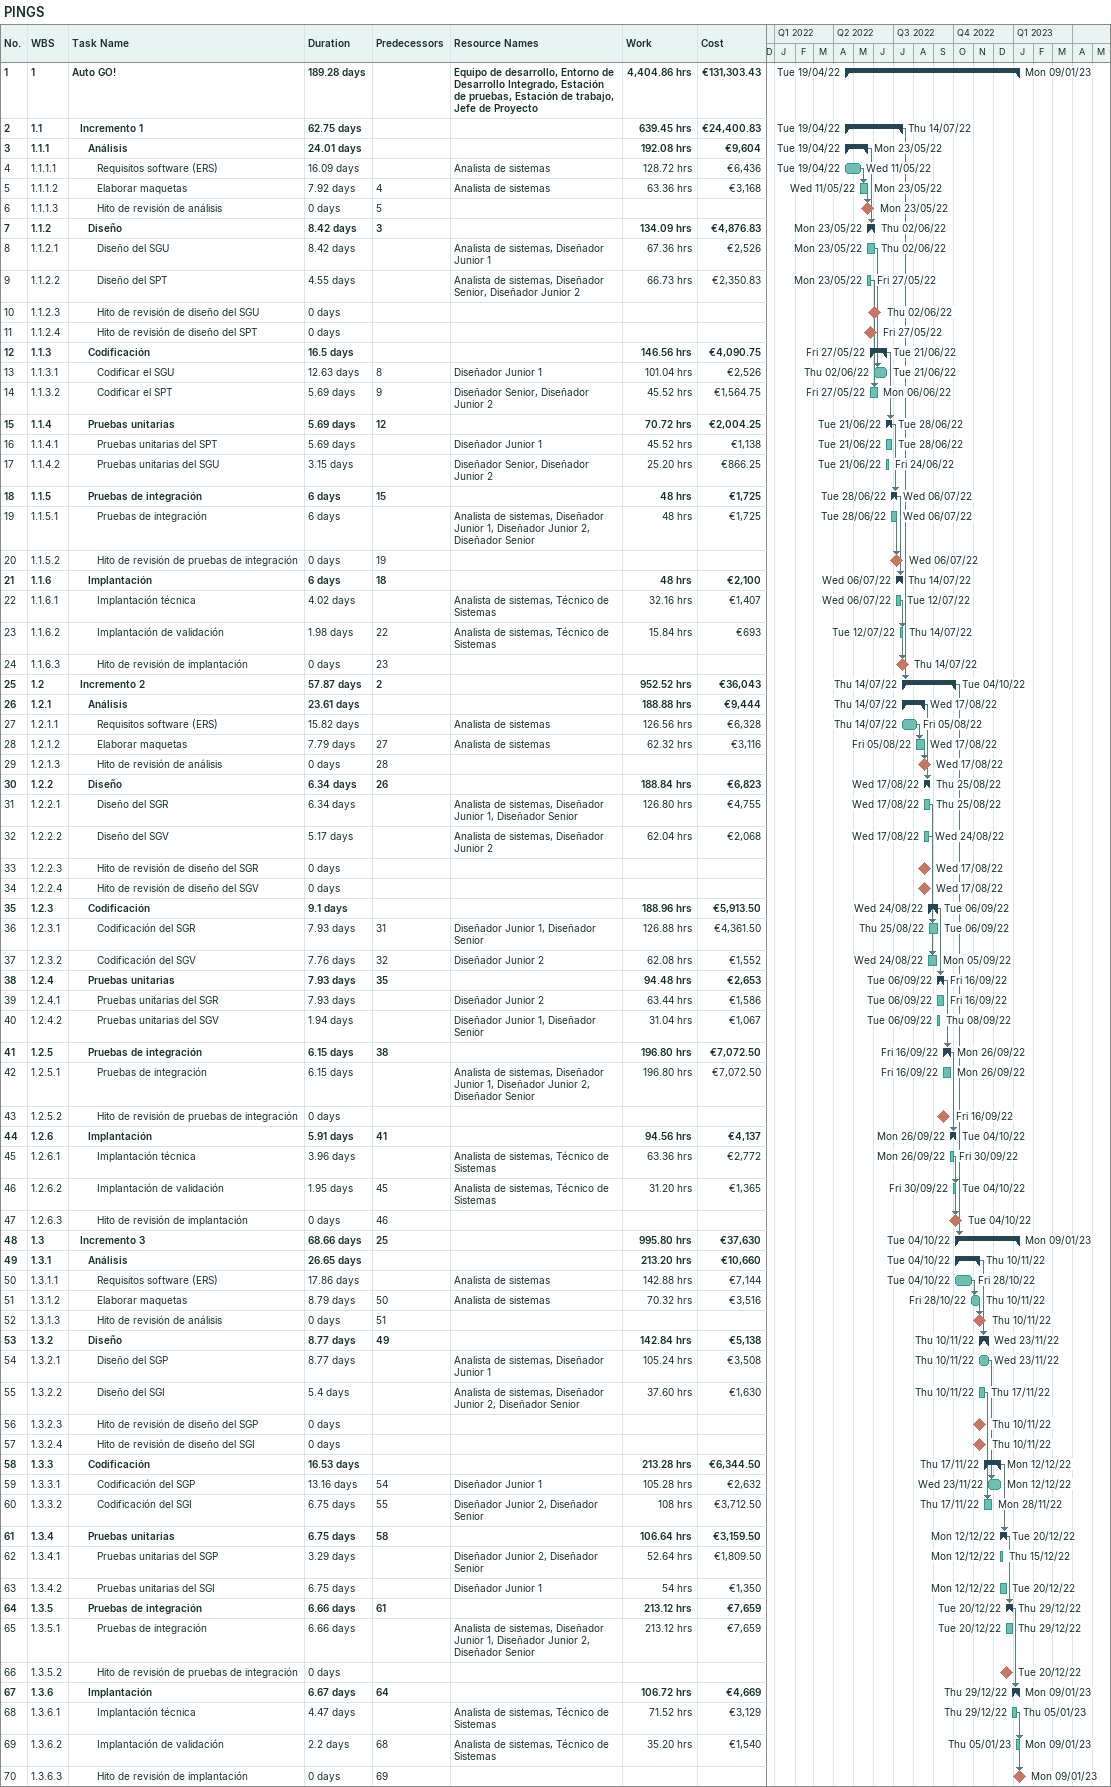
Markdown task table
PINGS

| ID | WBS | Task | Duration | Start | Finish | Predecessors | Resources | Work (h) | Cost (€) |
|---|---|---|---|---|---|---|---|---|---|
| 1 | 1 | **Auto GO!** | 189.28d | 2022-04-19 | 2023-01-09 |  | Equipo de desarrollo, Entorno de Desarrollo Integrado, Estación de pruebas, Estación de trabajo, Jefe de Proyecto | 4404.86 | 131303.43 |
| 2 | 1.1 | **Incremento 1** | 62.75d | 2022-04-19 | 2022-07-14 |  |  | 639.45 | 24400.83 |
| 3 | 1.1.1 | **Análisis** | 24.01d | 2022-04-19 | 2022-05-23 |  |  | 192.08 | 9604 |
| 4 | 1.1.1.1 | Requisitos software (ERS) | 16.09d | 2022-04-19 | 2022-05-11 |  | Analista de sistemas | 128.72 | 6436 |
| 5 | 1.1.1.2 | Elaborar maquetas | 7.92d | 2022-05-11 | 2022-05-23 | 4 | Analista de sistemas | 63.36 | 3168 |
| 6 | 1.1.1.3 | Hito de revisión de análisis | 0d | 2022-05-23 | 2022-05-23 | 5 |  |  |  |
| 7 | 1.1.2 | **Diseño** | 8.42d | 2022-05-23 | 2022-06-02 | 3 |  | 134.09 | 4876.83 |
| 8 | 1.1.2.1 | Diseño del SGU | 8.42d | 2022-05-23 | 2022-06-02 |  | Analista de sistemas, Diseñador Junior 1 | 67.36 | 2526 |
| 9 | 1.1.2.2 | Diseño del SPT | 4.55d | 2022-05-23 | 2022-05-27 |  | Analista de sistemas, Diseñador Senior, Diseñador Junior 2 | 66.73 | 2350.83 |
| 10 | 1.1.2.3 | Hito de revisión de diseño del SGU | 0d | 2022-06-02 | 2022-06-02 |  |  |  |  |
| 11 | 1.1.2.4 | Hito de revisión de diseño del SPT | 0d | 2022-05-27 | 2022-05-27 |  |  |  |  |
| 12 | 1.1.3 | **Codificación** | 16.5d | 2022-05-27 | 2022-06-21 |  |  | 146.56 | 4090.75 |
| 13 | 1.1.3.1 | Codificar el SGU | 12.63d | 2022-06-02 | 2022-06-21 | 8 | Diseñador Junior 1 | 101.04 | 2526 |
| 14 | 1.1.3.2 | Codificar el SPT | 5.69d | 2022-05-27 | 2022-06-06 | 9 | Diseñador Senior, Diseñador Junior 2 | 45.52 | 1564.75 |
| 15 | 1.1.4 | **Pruebas unitarias** | 5.69d | 2022-06-21 | 2022-06-28 | 12 |  | 70.72 | 2004.25 |
| 16 | 1.1.4.1 | Pruebas unitarias del SPT | 5.69d | 2022-06-21 | 2022-06-28 |  | Diseñador Junior 1 | 45.52 | 1138 |
| 17 | 1.1.4.2 | Pruebas unitarias del SGU | 3.15d | 2022-06-21 | 2022-06-24 |  | Diseñador Senior, Diseñador Junior 2 | 25.20 | 866.25 |
| 18 | 1.1.5 | **Pruebas de integración** | 6d | 2022-06-28 | 2022-07-06 | 15 |  | 48 | 1725 |
| 19 | 1.1.5.1 | Pruebas de integración | 6d | 2022-06-28 | 2022-07-06 |  | Analista de sistemas, Diseñador Junior 1, Diseñador Junior 2, Diseñador Senior | 48 | 1725 |
| 20 | 1.1.5.2 | Hito de revisión de pruebas de integración | 0d | 2022-07-06 | 2022-07-06 | 19 |  |  |  |
| 21 | 1.1.6 | **Implantación** | 6d | 2022-07-06 | 2022-07-14 | 18 |  | 48 | 2100 |
| 22 | 1.1.6.1 | Implantación técnica | 4.02d | 2022-07-06 | 2022-07-12 |  | Analista de sistemas, Técnico de Sistemas | 32.16 | 1407 |
| 23 | 1.1.6.2 | Implantación de validación | 1.98d | 2022-07-12 | 2022-07-14 | 22 | Analista de sistemas, Técnico de Sistemas | 15.84 | 693 |
| 24 | 1.1.6.3 | Hito de revisión de implantación | 0d | 2022-07-14 | 2022-07-14 | 23 |  |  |  |
| 25 | 1.2 | **Incremento 2** | 57.87d | 2022-07-14 | 2022-10-04 | 2 |  | 952.52 | 36043 |
| 26 | 1.2.1 | **Análisis** | 23.61d | 2022-07-14 | 2022-08-17 |  |  | 188.88 | 9444 |
| 27 | 1.2.1.1 | Requisitos software (ERS) | 15.82d | 2022-07-14 | 2022-08-05 |  | Analista de sistemas | 126.56 | 6328 |
| 28 | 1.2.1.2 | Elaborar maquetas | 7.79d | 2022-08-05 | 2022-08-17 | 27 | Analista de sistemas | 62.32 | 3116 |
| 29 | 1.2.1.3 | Hito de revisión de análisis | 0d | 2022-08-17 | 2022-08-17 | 28 |  |  |  |
| 30 | 1.2.2 | **Diseño** | 6.34d | 2022-08-17 | 2022-08-25 | 26 |  | 188.84 | 6823 |
| 31 | 1.2.2.1 | Diseño del SGR | 6.34d | 2022-08-17 | 2022-08-25 |  | Analista de sistemas, Diseñador Junior 1, Diseñador Senior | 126.80 | 4755 |
| 32 | 1.2.2.2 | Diseño del SGV | 5.17d | 2022-08-17 | 2022-08-24 |  | Analista de sistemas, Diseñador Junior 2 | 62.04 | 2068 |
| 33 | 1.2.2.3 | Hito de revisión de diseño del SGR | 0d | 2022-08-17 | 2022-08-17 |  |  |  |  |
| 34 | 1.2.2.4 | Hito de revisión de diseño del SGV | 0d | 2022-08-17 | 2022-08-17 |  |  |  |  |
| 35 | 1.2.3 | **Codificación** | 9.1d | 2022-08-24 | 2022-09-06 |  |  | 188.96 | 5913.50 |
| 36 | 1.2.3.1 | Codificación del SGR | 7.93d | 2022-08-25 | 2022-09-06 | 31 | Diseñador Junior 1, Diseñador Senior | 126.88 | 4361.50 |
| 37 | 1.2.3.2 | Codificación del SGV | 7.76d | 2022-08-24 | 2022-09-05 | 32 | Diseñador Junior 2 | 62.08 | 1552 |
| 38 | 1.2.4 | **Pruebas unitarias** | 7.93d | 2022-09-06 | 2022-09-16 | 35 |  | 94.48 | 2653 |
| 39 | 1.2.4.1 | Pruebas unitarias del SGR | 7.93d | 2022-09-06 | 2022-09-16 |  | Diseñador Junior 2 | 63.44 | 1586 |
| 40 | 1.2.4.2 | Pruebas unitarias del SGV | 1.94d | 2022-09-06 | 2022-09-08 |  | Diseñador Junior 1, Diseñador Senior | 31.04 | 1067 |
| 41 | 1.2.5 | **Pruebas de integración** | 6.15d | 2022-09-16 | 2022-09-26 | 38 |  | 196.80 | 7072.50 |
| 42 | 1.2.5.1 | Pruebas de integración | 6.15d | 2022-09-16 | 2022-09-26 |  | Analista de sistemas, Diseñador Junior 1, Diseñador Junior 2, Diseñador Senior | 196.80 | 7072.50 |
| 43 | 1.2.5.2 | Hito de revisión de pruebas de integración | 0d | 2022-09-16 | 2022-09-16 |  |  |  |  |
| 44 | 1.2.6 | **Implantación** | 5.91d | 2022-09-26 | 2022-10-04 | 41 |  | 94.56 | 4137 |
| 45 | 1.2.6.1 | Implantación técnica | 3.96d | 2022-09-26 | 2022-09-30 |  | Analista de sistemas, Técnico de Sistemas | 63.36 | 2772 |
| 46 | 1.2.6.2 | Implantación de validación | 1.95d | 2022-09-30 | 2022-10-04 | 45 | Analista de sistemas, Técnico de Sistemas | 31.20 | 1365 |
| 47 | 1.2.6.3 | Hito de revisión de implantación | 0d | 2022-10-04 | 2022-10-04 | 46 |  |  |  |
| 48 | 1.3 | **Incremento 3** | 68.66d | 2022-10-04 | 2023-01-09 | 25 |  | 995.80 | 37630 |
| 49 | 1.3.1 | **Análisis** | 26.65d | 2022-10-04 | 2022-11-10 |  |  | 213.20 | 10660 |
| 50 | 1.3.1.1 | Requisitos software (ERS) | 17.86d | 2022-10-04 | 2022-10-28 |  | Analista de sistemas | 142.88 | 7144 |
| 51 | 1.3.1.2 | Elaborar maquetas | 8.79d | 2022-10-28 | 2022-11-10 | 50 | Analista de sistemas | 70.32 | 3516 |
| 52 | 1.3.1.3 | Hito de revisión de análisis | 0d | 2022-11-10 | 2022-11-10 | 51 |  |  |  |
| 53 | 1.3.2 | **Diseño** | 8.77d | 2022-11-10 | 2022-11-23 | 49 |  | 142.84 | 5138 |
| 54 | 1.3.2.1 | Diseño del SGP | 8.77d | 2022-11-10 | 2022-11-23 |  | Analista de sistemas, Diseñador Junior 1 | 105.24 | 3508 |
| 55 | 1.3.2.2 | Diseño del SGI | 5.4d | 2022-11-10 | 2022-11-17 |  | Analista de sistemas, Diseñador Junior 2, Diseñador Senior | 37.60 | 1630 |
| 56 | 1.3.2.3 | Hito de revisión de diseño del SGP | 0d | 2022-11-10 | 2022-11-10 |  |  |  |  |
| 57 | 1.3.2.4 | Hito de revisión de diseño del SGI | 0d | 2022-11-10 | 2022-11-10 |  |  |  |  |
| 58 | 1.3.3 | **Codificación** | 16.53d | 2022-11-17 | 2022-12-12 |  |  | 213.28 | 6344.50 |
| 59 | 1.3.3.1 | Codificación del SGP | 13.16d | 2022-11-23 | 2022-12-12 | 54 | Diseñador Junior 1 | 105.28 | 2632 |
| 60 | 1.3.3.2 | Codificación del SGI | 6.75d | 2022-11-17 | 2022-11-28 | 55 | Diseñador Junior 2, Diseñador Senior | 108 | 3712.50 |
| 61 | 1.3.4 | **Pruebas unitarias** | 6.75d | 2022-12-12 | 2022-12-20 | 58 |  | 106.64 | 3159.50 |
| 62 | 1.3.4.1 | Pruebas unitarias del SGP | 3.29d | 2022-12-12 | 2022-12-15 |  | Diseñador Junior 2, Diseñador Senior | 52.64 | 1809.50 |
| 63 | 1.3.4.2 | Pruebas unitarias del SGI | 6.75d | 2022-12-12 | 2022-12-20 |  | Diseñador Junior 1 | 54 | 1350 |
| 64 | 1.3.5 | **Pruebas de integración** | 6.66d | 2022-12-20 | 2022-12-29 | 61 |  | 213.12 | 7659 |
| 65 | 1.3.5.1 | Pruebas de integración | 6.66d | 2022-12-20 | 2022-12-29 |  | Analista de sistemas, Diseñador Junior 1, Diseñador Junior 2, Diseñador Senior | 213.12 | 7659 |
| 66 | 1.3.5.2 | Hito de revisión de pruebas de integración | 0d | 2022-12-20 | 2022-12-20 |  |  |  |  |
| 67 | 1.3.6 | **Implantación** | 6.67d | 2022-12-29 | 2023-01-09 | 64 |  | 106.72 | 4669 |
| 68 | 1.3.6.1 | Implantación técnica | 4.47d | 2022-12-29 | 2023-01-05 |  | Analista de sistemas, Técnico de Sistemas | 71.52 | 3129 |
| 69 | 1.3.6.2 | Implantación de validación | 2.2d | 2023-01-05 | 2023-01-09 | 68 | Analista de sistemas, Técnico de Sistemas | 35.20 | 1540 |
| 70 | 1.3.6.3 | Hito de revisión de implantación | 0d | 2023-01-09 | 2023-01-09 | 69 |  |  |  |
